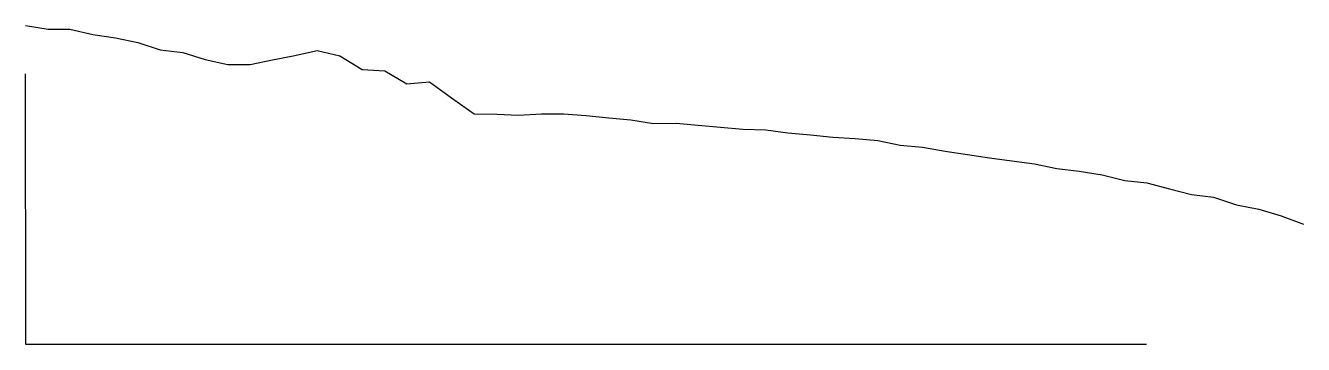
# Model space of a CAD drawing. Header units: millimetres. Extents: x 0 to 285, y 0 to 71.
import ezdxf

# ---------------------------------------------------------------- set-up
doc = ezdxf.new("R2010")
doc.units = ezdxf.units.MM
doc.layers.get('0').update_dxf_attribs({"color": 2, "lineweight": 25, "true_color": 0xffff00})
doc.layers.add('Mode3', color=5, linetype='Continuous', lineweight=25, true_color=0x0000ff)

msp = doc.modelspace()

# ---------------------------------------------------------------- linework, layer by layer
for p, q in [((0, -0.04), (-0.03, 60.41)), ((0, 0), (249.98, 0))]:
    msp.add_line(p, q)
at = {"layer": 'Mode3'}
for p, q in [((-0.03, 71.18), (5.03, 70.37)), ((5.03, 70.37), (9.88, 70.38)), ((9.88, 70.38), (15, 69.2)), ((15, 69.2), (20, 68.44)), ((20, 68.44), (25, 67.4)), ((25, 67.4), (30.02, 65.72)), ((30.02, 65.72), (35.03, 65.15)), ((60.06, 64.5), (65.04, 65.64)), ((65.04, 65.64), (70.07, 64.39)), ((35.03, 65.15), (40.02, 63.56)), ((40.02, 63.56), (45.1, 62.47)), ((50.04, 62.47), (55.08, 63.5)), ((55.08, 63.5), (60.06, 64.5)), ((70.07, 64.39), (75.03, 61.36)), ((45.1, 62.47), (50.04, 62.47)), ((75.03, 61.36), (80.1, 61.08)), ((80.1, 61.08), (84.99, 58.15)), ((84.99, 58.15), (90.1, 58.57)), ((90.1, 58.57), (95, 55.01)), ((95, 55.01), (100.05, 51.43)), ((100.05, 51.43), (105.05, 51.37)), ((105.05, 51.37), (109.95, 51.15)), ((109.95, 51.15), (115.03, 51.46)), ((115.03, 51.46), (119.99, 51.45)), ((119.99, 51.45), (125, 51.08)), ((125, 51.08), (130.03, 50.57)), ((130.03, 50.57), (135.01, 50.14)), ((135.01, 50.14), (140.01, 49.33)), ((140.01, 49.33), (145.07, 49.41)), ((145.07, 49.41), (150, 48.91)), ((150, 48.91), (154.96, 48.48)), ((154.96, 48.48), (159.93, 48.06)), ((159.93, 48.06), (165.09, 47.9)), ((165.09, 47.9), (169.97, 47.23)), ((169.97, 47.23), (175.04, 46.74)), ((175.04, 46.74), (180.02, 46.24)), ((180.02, 46.24), (185, 45.92)), ((185, 45.92), (190.07, 45.48)), ((190.07, 45.48), (195.08, 44.43)), ((195.08, 44.43), (200, 44)), ((200, 44), (205.12, 43.16)), ((205.12, 43.16), (210.07, 42.38)), ((210.07, 42.38), (214.97, 41.61)), ((214.97, 41.61), (219.98, 40.98)), ((219.98, 40.98), (225.03, 40.29)), ((225.03, 40.29), (229.99, 39.25)), ((229.99, 39.25), (234.98, 38.66)), ((234.98, 38.66), (240.11, 37.81)), ((240.11, 37.81), (245.13, 36.58)), ((245.13, 36.58), (250.1, 36.08)), ((250.1, 36.08), (255.1, 34.72)), ((255.1, 34.72), (259.99, 33.47)), ((259.99, 33.47), (264.95, 32.84)), ((264.95, 32.84), (270.03, 31.16)), ((270.03, 31.16), (275.04, 30.16)), ((275.04, 30.16), (280.02, 28.67)), ((280.02, 28.67), (284.99, 26.8))]:
    msp.add_line(p, q, dxfattribs=at)

doc.saveas('drawing.dxf')
